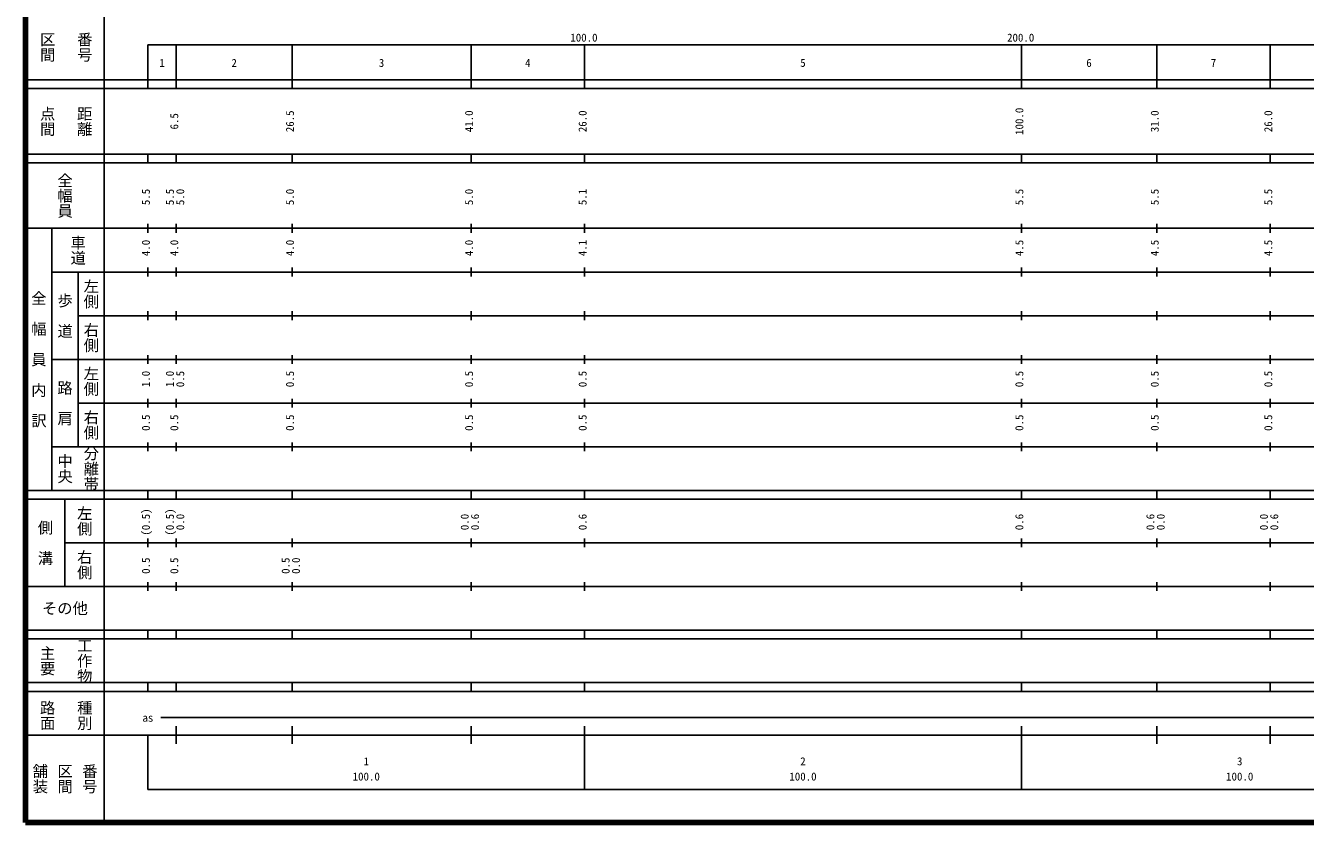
# Model space of a CAD drawing. Units: millimetres on the paper, enlarged 1000 times. Extents: x 40000 to 680000, y 20000 to 380000.
# Drawn here: x 40000 to 333044, y 20000 to 202409 of the extents above; entities that cross this region are included whole.
import ezdxf
from ezdxf.enums import TextEntityAlignment as Align

# ---------------------------------------------------------------- set-up
doc = ezdxf.new("R2010")
doc.units = ezdxf.units.MM
doc.header["$LTSCALE"] = 1000
doc.layers.add('M-TTL', color=2, linetype='Continuous', lineweight=140)
doc.layers.add('M-TTL-BAND', color=7, linetype='Continuous', lineweight=25)
doc.styles.add('@ＭＳ ゴシック', font='')
doc.styles.add('ＭＳ ゴシック', font='')
doc.styles.get('@ＭＳ ゴシック').set_extended_font_data('@MS Gothic')
doc.styles.get('ＭＳ ゴシック').set_extended_font_data('MS Gothic')

msp = doc.modelspace()

# ---------------------------------------------------------------- linework, layer by layer
at = {"layer": 'M-TTL'}
for p, q in [((40000, 380000), (40000, 20000)), ((40000, 20000), (680000, 20000))]:
    msp.add_line(p, q, dxfattribs=at)
at = {"layer": 'M-TTL-BAND'}
for p, q in [((58000, 370000), (58000, 20000)), ((68000, 198000), (579000, 198000)), ((68000, 198000), (68000, 188000)), ((74500, 188000), (74500, 198000)), ((101000, 188000), (101000, 198000)), ((142000, 188000), (142000, 198000)), ((168000, 188000), (168000, 198000)), ((268000, 188000), (268000, 198000)), ((299000, 188000), (299000, 198000)), ((325000, 188000), (325000, 198000)), ((40000, 190000), (579000, 190000)), ((40000, 188000), (579000, 188000)), ((40000, 173000), (579000, 173000)), ((68000, 171000), (68000, 173000)), ((74500, 171000), (74500, 173000)), ((101000, 171000), (101000, 173000)), ((142000, 171000), (142000, 173000)), ((168000, 171000), (168000, 173000)), ((268000, 171000), (268000, 173000)), ((299000, 171000), (299000, 173000)), ((325000, 171000), (325000, 173000)), ((40000, 171000), (579000, 171000)), ((40000, 156000), (579000, 156000)), ((46000, 96000), (46000, 156000)), ((68000, 155000), (68000, 157000)), ((74500, 155000), (74500, 157000)), ((101000, 155000), (101000, 157000)), ((142000, 155000), (142000, 157000)), ((168000, 155000), (168000, 157000)), ((268000, 155000), (268000, 157000)), ((299000, 155000), (299000, 157000)), ((325000, 155000), (325000, 157000)), ((68000, 145000), (68000, 147000)), ((74500, 145000), (74500, 147000)), ((101000, 145000), (101000, 147000)), ((142000, 145000), (142000, 147000)), ((168000, 145000), (168000, 147000)), ((268000, 145000), (268000, 147000)), ((299000, 145000), (299000, 147000)), ((325000, 145000), (325000, 147000)), ((46000, 146000), (579000, 146000)), ((52000, 146000), (52000, 106000)), ((52000, 136000), (579000, 136000)), ((68000, 135000), (68000, 137000)), ((74500, 135000), (74500, 137000)), ((101000, 135000), (101000, 137000)), ((142000, 135000), (142000, 137000)), ((168000, 135000), (168000, 137000)), ((268000, 135000), (268000, 137000)), ((299000, 135000), (299000, 137000)), ((325000, 135000), (325000, 137000)), ((68000, 125000), (68000, 127000)), ((74500, 125000), (74500, 127000)), ((101000, 125000), (101000, 127000)), ((142000, 125000), (142000, 127000)), ((168000, 125000), (168000, 127000)), ((268000, 125000), (268000, 127000)), ((299000, 125000), (299000, 127000)), ((325000, 125000), (325000, 127000)), ((46000, 126000), (579000, 126000)), ((52000, 116000), (579000, 116000)), ((68000, 115000), (68000, 117000)), ((74500, 115000), (74500, 117000)), ((101000, 115000), (101000, 117000)), ((142000, 115000), (142000, 117000)), ((168000, 115000), (168000, 117000)), ((268000, 115000), (268000, 117000)), ((299000, 115000), (299000, 117000)), ((325000, 115000), (325000, 117000)), ((46000, 106000), (579000, 106000)), ((68000, 105000), (68000, 107000)), ((74500, 105000), (74500, 107000)), ((101000, 105000), (101000, 107000)), ((142000, 105000), (142000, 107000)), ((168000, 105000), (168000, 107000)), ((268000, 105000), (268000, 107000)), ((299000, 105000), (299000, 107000)), ((325000, 105000), (325000, 107000)), ((40000, 96000), (579000, 96000)), ((40000, 94000), (579000, 94000)), ((49000, 94000), (49000, 74000)), ((68000, 94000), (68000, 96000)), ((74500, 94000), (74500, 96000)), ((101000, 94000), (101000, 96000)), ((142000, 94000), (142000, 96000)), ((168000, 94000), (168000, 96000)), ((268000, 94000), (268000, 96000)), ((299000, 94000), (299000, 96000)), ((325000, 94000), (325000, 96000)), ((68000, 83000), (68000, 85000)), ((74500, 83000), (74500, 85000)), ((101000, 83000), (101000, 85000)), ((142000, 83000), (142000, 85000)), ((168000, 83000), (168000, 85000)), ((268000, 83000), (268000, 85000)), ((299000, 83000), (299000, 85000)), ((325000, 83000), (325000, 85000)), ((49000, 84000), (579000, 84000)), ((40000, 74000), (579000, 74000)), ((68000, 73000), (68000, 75000)), ((74500, 73000), (74500, 75000)), ((101000, 73000), (101000, 75000)), ((142000, 73000), (142000, 75000)), ((168000, 73000), (168000, 75000)), ((268000, 73000), (268000, 75000)), ((299000, 73000), (299000, 75000)), ((325000, 73000), (325000, 75000)), ((40000, 64000), (579000, 64000)), ((40000, 62000), (579000, 62000)), ((68000, 62000), (68000, 64000)), ((74500, 62000), (74500, 64000)), ((101000, 62000), (101000, 64000)), ((142000, 62000), (142000, 64000)), ((168000, 62000), (168000, 64000)), ((268000, 62000), (268000, 64000)), ((299000, 62000), (299000, 64000)), ((325000, 62000), (325000, 64000)), ((40000, 52000), (579000, 52000)), ((40000, 50000), (579000, 50000)), ((68000, 50000), (68000, 52000)), ((74500, 50000), (74500, 52000)), ((101000, 50000), (101000, 52000)), ((142000, 50000), (142000, 52000)), ((168000, 50000), (168000, 52000)), ((268000, 50000), (268000, 52000)), ((299000, 50000), (299000, 52000)), ((325000, 50000), (325000, 52000)), ((71000, 44000), (460100, 44000)), ((74500, 38000), (74500, 42000)), ((101000, 38000), (101000, 42000)), ((142000, 38000), (142000, 42000)), ((168000, 27500), (168000, 42000)), ((268000, 27500), (268000, 42000)), ((299000, 38000), (299000, 42000)), ((325000, 38000), (325000, 42000)), ((40000, 40000), (579000, 40000)), ((68000, 40000), (68000, 27500)), ((68000, 27500), (579000, 27500))]:
    msp.add_line(p, q, dxfattribs=at)

# ---------------------------------------------------------------- texts
at = {"layer": 'M-TTL-BAND', "style": '@ＭＳ ゴシック'}
for s, p in [('区間', (45000, 197500)), ('番号', (53500, 197500)), ('点間', (45000, 180500)), ('距離', (53500, 180500)), ('全幅員', (49000, 163500)), ('車道', (52000, 151000)), ('左側', (55000, 141000)), ('全\u3000幅\u3000員\u3000内\u3000訳', (43000, 126000)), ('歩\u3000道', (49000, 136000)), ('右側', (55000, 131000)), ('左側', (55000, 121000)), ('路\u3000肩', (49000, 116000)), ('右側', (55000, 111000)), ('分離帯', (55000, 101000)), ('中央', (49000, 101000)), ('左側', (53500, 89000)), ('側\u3000溝', (44500, 84000)), ('右側', (53500, 79000)), ('工作物', (53500, 57000)), ('主要', (45000, 57000)), ('路面', (45000, 44500)), ('種別', (53500, 44500)), ('舗装', (43333, 30000)), ('区間', (49000, 30000)), ('番号', (54667, 30000))]:
    msp.add_text(s, height=2566, rotation=270, dxfattribs=at).set_placement(p, align=Align.MIDDLE_CENTER)
at = {"layer": 'M-TTL-BAND', "style": 'ＭＳ ゴシック'}
for s, p in [('100.0', (167844, 198195)), ('200.0', (267844, 198195)), ('1', (71250, 192405)), ('2', (87750, 192405)), ('3', (121500, 192405)), ('4', (155000, 192405)), ('5', (218000, 192405)), ('6', (283500, 192405)), ('7', (312000, 192405)), ('as', (68000, 42500)), ('1', (118000, 32523)), ('2', (218000, 32523)), ('3', (318000, 32523)), ('100.0', (118000, 29033)), ('100.0', (218000, 29033)), ('100.0', (318000, 29033))]:
    msp.add_text(s, height=1833, dxfattribs=at).set_placement(p, align=Align.BOTTOM_CENTER)
for s, p in [('6.5', (75500, 180500)), ('26.5', (102000, 180500)), ('41.0', (143000, 180500)), ('26.0', (169000, 180500)), ('100.0', (269000, 180500)), ('31.0', (300000, 180500)), ('26.0', (326000, 180500)), ('5.5', (69000, 163174)), ('5.5', (74500, 163174)), ('5.0', (76870, 163174)), ('5.0', (102000, 163174)), ('5.0', (143000, 163174)), ('5.1', (169000, 163174)), ('5.5', (269000, 163174)), ('5.5', (300000, 163174)), ('5.5', (326000, 163174)), ('4.0', (69000, 151500)), ('4.0', (75500, 151500)), ('4.0', (102000, 151500)), ('4.0', (143000, 151500)), ('4.1', (169000, 151500)), ('4.5', (269000, 151500)), ('4.5', (300000, 151500)), ('4.5', (326000, 151500)), ('1.0', (69000, 121500)), ('1.0', (74500, 121500)), ('0.5', (76870, 121500)), ('0.5', (102000, 121500)), ('0.5', (143000, 121500)), ('0.5', (169000, 121500)), ('0.5', (269000, 121500)), ('0.5', (300000, 121500)), ('0.5', (326000, 121500)), ('0.5', (69000, 111500)), ('0.5', (75500, 111500)), ('0.5', (102000, 111500)), ('0.5', (143000, 111500)), ('0.5', (169000, 111500)), ('0.5', (269000, 111500)), ('0.5', (300000, 111500)), ('0.5', (326000, 111500)), ('(0.5)', (69000, 88764)), ('(0.5)', (74500, 88764)), ('0.0', (76870, 88764)), ('0.0', (142000, 88764)), ('0.6', (144370, 88764)), ('0.6', (169000, 88764)), ('0.6', (269000, 88764)), ('0.6', (299000, 88764)), ('0.0', (301370, 88764)), ('0.0', (325000, 88764)), ('0.6', (327370, 88764)), ('0.5', (69000, 78764)), ('0.5', (75500, 78764)), ('0.5', (101000, 78764)), ('0.0', (103370, 78764))]:
    msp.add_text(s, height=1833, rotation=90, dxfattribs=at).set_placement(p, align=Align.BOTTOM_CENTER)
msp.add_text('その他', height=2566, dxfattribs=at).set_placement((49000, 69000), align=Align.MIDDLE_CENTER)

doc.saveas('drawing.dxf')
